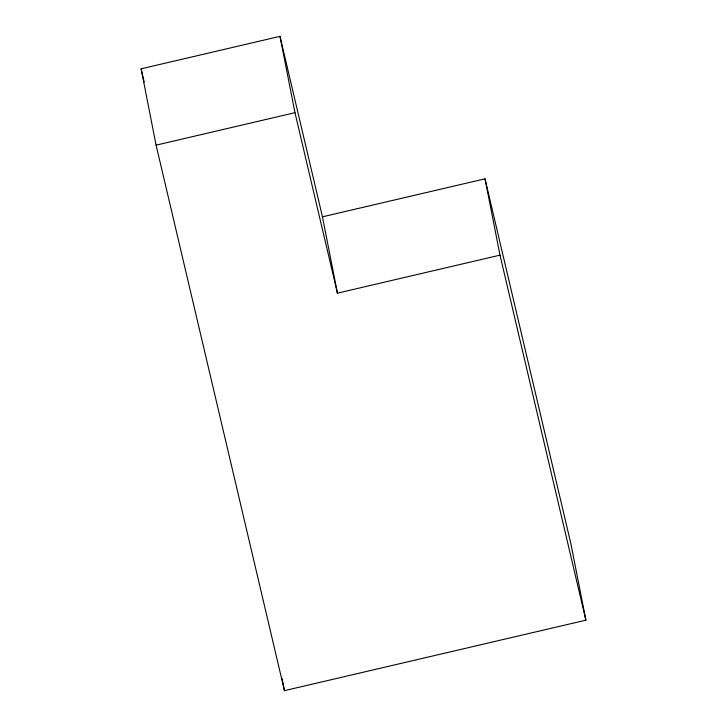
<?xml version="1.0" encoding="UTF-8"?>
<svg xmlns="http://www.w3.org/2000/svg" width="727" height="727" viewBox="0 0 727 727"><rect width="100%" height="100%" fill="white"/><g stroke="black" fill="none" stroke-linecap="round" stroke-linejoin="round"><path stroke-width="1.09" d="M485.018 178.815L570.913 543.841L585.889 620.176L284.448 690.65L156.087 145.155L141.111 68.82L279.995 36.35L322.461 216.819L337.437 293.154L499.994 255.15L485.018 178.815L322.461 216.819M156.087 145.155L294.971 112.685L279.995 36.35M499.994 255.15L585.889 620.176M294.971 112.685L337.437 293.154M141.111 68.82L144.228 82.069M282.067 678.482L284.448 690.65"/></g></svg>
